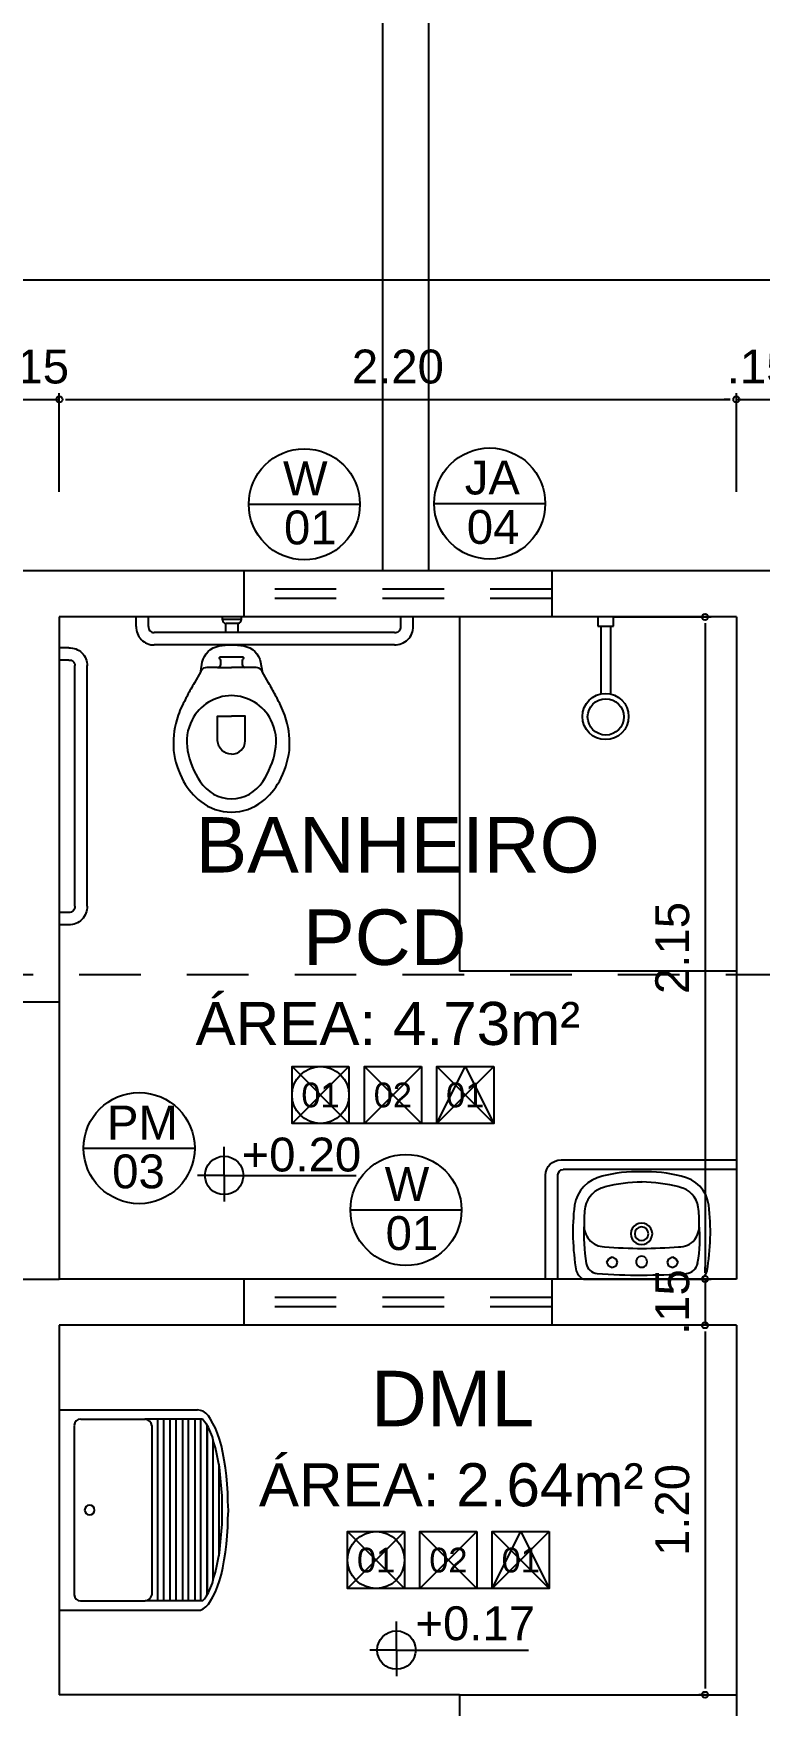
# Model space of a CAD drawing. Header units: millimetres. Extents: x 2125 to 3408, y 1171 to 1686.
# Drawn here: x 2419.72 to 2422.08, y 1445.12 to 1450.55 of the extents above; entities that cross this region are included whole.
import ezdxf
from ezdxf.enums import TextEntityAlignment as Align

# ---------------------------------------------------------------- set-up
doc = ezdxf.new("R2010")
doc.units = ezdxf.units.MM
doc.linetypes.add('CONTORNO_QUADRO_T', pattern=[0.35, 0.2, -0.15])
for name, color, linetype in [('at_Entity', 7, 'Continuous'), ('barras acess', 7, 'Continuous'), ('cotas', 7, 'Continuous'), ('ESQUADRIA', 3, 'Continuous'), ('JANELA2', 1, 'Continuous'), ('Layout_Equipamentos', 7, 'Continuous'), ('linha de corte', 1, 'Continuous'), ('PAREDE', 4, 'Continuous'), ('SAN', 7, 'Continuous'), ('soleira piso', 7, 'Continuous'), ('TEXTO01', 7, 'Continuous'), ('TEXTO02', 3, 'Continuous'), ('TEXTO03', 2, 'Continuous'), ('TEXTO_ESP_FORRO', 62, 'Continuous'), ('TEXTO_ESP_PAREDES', 10, 'Continuous'), ('TEXTO_ESP_PISO', 150, 'Continuous')]:
    doc.layers.add(name, color=color, linetype=linetype)
doc.styles.add('ARIAL', font='sanss___.ttf')
doc.styles.add('ROMANS', font='arial.ttf')
doc.styles.get("Standard").update_dxf_attribs({"font": 'arial.ttf'})
doc.styles.add('TEXTO1', font='swissko.ttf', dxfattribs={"width": 0.6, "height": 0.1})
doc.dimstyles.new('ESCALA75', dxfattribs={"dimtxt": 0.11, "dimasz": 0.02, "dimexe": 0.02, "dimexo": 0.04, "dimgap": 0.05, "dimtad": 1, "dimzin": 4, "dimdsep": 46, "dimtxsty": 'ROMANS', "dimblk1": 'PPC', "dimblk2": 'PPC', "dimsah": 1, "dimcen": 0.02, "dimclrd": 7, "dimclre": 7, "dimclrt": 3, "dimazin": 1, "dimtfac": 1, "dimtix": 1, "dimtmove": 0, "dimatfit": 3, "dimldrblk": 'PPC', "dimfxl": 0, "dimtolj": 1, "dimtzin": 12, "dimarcsym": 0})

# ---------------------------------------------------------------- blocks, each defined once
blk = doc.blocks.new('new block4')
at = {"layer": 'TEXTO01'}
h = blk.add_hatch(dxfattribs=at)
h.set_pattern_fill('ANGLE', color=256)
h.set_pattern_definition([(0, (-2260.456, -913.906), (0, 6.985), [5.08, -1.905]), (90, (-2260.456, -913.906), (-6.985, 4e-16), [5.08, -1.905])])
h.paths.add_polyline_path([(0, 0), (0, -0.0624, 0.414214), (0.0624, 0)])
h.paths.add_polyline_path([(0, 0), (0, 0.0624, 0.414214), (-0.0624, 0)])
for q in [(0, 0.093), (-0.0862, 0), (0.4292, 0), (0, -0.0852)]:
    blk.add_line((0, 0), q, dxfattribs=at)
blk.add_circle((0, 0), 0.0624, dxfattribs=at)
blk = doc.blocks.new('PPC')
at = {"color": 2}
blk.add_circle((0, 0), 0.5, dxfattribs=at)
blk = doc.blocks.new('*D868')
at = {"layer": 'cotas', "color": 7, "lineweight": -2, "transparency": 16777216}
for p, q in [((2419.6379, 1449.3569), (2419.6179, 1449.3569)), ((2419.6579, 1449.0569), (2419.6579, 1449.3769)), ((2419.6579, 1449.3569), (2419.8079, 1449.3569)), ((2419.8079, 1449.0569), (2419.8079, 1449.3769)), ((2419.8279, 1449.3569), (2419.8479, 1449.3569))]:
    blk.add_line(p, q, dxfattribs=at)
at = {"layer": 'DEFPOINTS', "color": 0, "transparency": 16777216}
for p in [(2419.8079, 1449.3569), (2419.6579, 1448.273), (2419.8079, 1448.273)]:
    blk.add_point(p, dxfattribs=at)
at = {"layer": 'cotas', "color": 7, "lineweight": -2, "transparency": 16777216, "xscale": 0.02, "yscale": 0.02, "zscale": 0.02}
blk.add_blockref('PPC', (2419.6579, 1449.3569), dxfattribs=at)
at = {"layer": 'cotas', "color": 7, "lineweight": -2, "transparency": 16777216, "xscale": 0.02, "yscale": 0.02, "zscale": 0.02, "rotation": 180}
blk.add_blockref('PPC', (2419.8079, 1449.3569), dxfattribs=at)
at = {"layer": 'cotas', "color": 3, "transparency": 16777216, "insert": (2419.7329, 1449.4631), "char_height": 0.11, "attachment_point": 5, "style": 'ROMANS'}
blk.add_mtext('\\A1;.15', dxfattribs=at)
blk = doc.blocks.new('*D869')
at = {"layer": 'cotas', "color": 7, "lineweight": -2, "transparency": 16777216}
for p, q in [((2419.8079, 1449.0569), (2419.8079, 1449.3769)), ((2419.8279, 1449.3569), (2421.9879, 1449.3569)), ((2422.0079, 1449.0569), (2422.0079, 1449.3769))]:
    blk.add_line(p, q, dxfattribs=at)
at = {"layer": 'DEFPOINTS', "color": 0, "transparency": 16777216}
for p in [(2422.0079, 1449.3569), (2419.8079, 1448.273), (2422.0079, 1448.273)]:
    blk.add_point(p, dxfattribs=at)
at = {"layer": 'cotas', "color": 7, "lineweight": -2, "transparency": 16777216, "xscale": 0.02, "yscale": 0.02, "zscale": 0.02, "rotation": 180}
blk.add_blockref('PPC', (2419.8079, 1449.3569), dxfattribs=at)
at = {"layer": 'cotas', "color": 7, "lineweight": -2, "transparency": 16777216, "xscale": 0.02, "yscale": 0.02, "zscale": 0.02}
blk.add_blockref('PPC', (2422.0079, 1449.3569), dxfattribs=at)
at = {"layer": 'cotas', "color": 3, "transparency": 16777216, "insert": (2420.9079, 1449.4631), "char_height": 0.11, "attachment_point": 5, "style": 'ROMANS'}
blk.add_mtext('\\A1;2.20', dxfattribs=at)
blk = doc.blocks.new('*D870')
at = {"layer": 'cotas', "color": 7, "lineweight": -2, "transparency": 16777216}
for p, q in [((2421.9879, 1449.3569), (2421.9679, 1449.3569)), ((2422.0079, 1449.0569), (2422.0079, 1449.3769)), ((2422.0079, 1449.3569), (2422.1579, 1449.3569)), ((2422.1579, 1449.0569), (2422.1579, 1449.3769)), ((2422.1779, 1449.3569), (2422.1979, 1449.3569))]:
    blk.add_line(p, q, dxfattribs=at)
at = {"layer": 'DEFPOINTS', "color": 0, "transparency": 16777216}
for p in [(2422.1579, 1449.3569), (2422.0079, 1448.273), (2422.1579, 1448.273)]:
    blk.add_point(p, dxfattribs=at)
at = {"layer": 'cotas', "color": 7, "lineweight": -2, "transparency": 16777216, "xscale": 0.02, "yscale": 0.02, "zscale": 0.02}
blk.add_blockref('PPC', (2422.0079, 1449.3569), dxfattribs=at)
at = {"layer": 'cotas', "color": 7, "lineweight": -2, "transparency": 16777216, "xscale": 0.02, "yscale": 0.02, "zscale": 0.02, "rotation": 180}
blk.add_blockref('PPC', (2422.1579, 1449.3569), dxfattribs=at)
at = {"layer": 'cotas', "color": 3, "transparency": 16777216, "insert": (2422.0829, 1449.4631), "char_height": 0.11, "attachment_point": 5, "style": 'ROMANS'}
blk.add_mtext('\\A1;.15', dxfattribs=at)
blk = doc.blocks.new('*D885')
at = {"layer": 'cotas', "color": 7, "lineweight": -2, "transparency": 16777216}
for p, q in [((2416.6079, 1449.4459), (2416.6079, 1449.7659)), ((2428.0079, 1449.4459), (2428.0079, 1449.7659)), ((2416.6279, 1449.7459), (2427.9879, 1449.7459))]:
    blk.add_line(p, q, dxfattribs=at)
at = {"layer": 'DEFPOINTS', "color": 0, "transparency": 16777216}
for p in [(2428.0079, 1449.7459), (2416.6079, 1448.9008), (2428.0079, 1448.9008)]:
    blk.add_point(p, dxfattribs=at)
at = {"layer": 'cotas', "color": 7, "lineweight": -2, "transparency": 16777216, "xscale": 0.02, "yscale": 0.02, "zscale": 0.02, "rotation": 180}
blk.add_blockref('PPC', (2416.6079, 1449.7459), dxfattribs=at)
at = {"layer": 'cotas', "color": 7, "lineweight": -2, "transparency": 16777216, "xscale": 0.02, "yscale": 0.02, "zscale": 0.02}
blk.add_blockref('PPC', (2428.0079, 1449.7459), dxfattribs=at)
at = {"layer": 'cotas', "color": 3, "transparency": 16777216, "insert": (2422.3079, 1449.8521), "char_height": 0.11, "attachment_point": 5, "style": 'ROMANS'}
blk.add_mtext('\\A1;11.40', dxfattribs=at)
blk = doc.blocks.new('*D934')
at = {"layer": 'DEFPOINTS', "color": 0, "transparency": 16777216}
for p in [(2420.1079, 1448.6506), (2420.1079, 1446.5006), (2421.906, 1446.5006)]:
    blk.add_point(p, dxfattribs=at)
at = {"layer": 'Layout_Equipamentos', "color": 7, "lineweight": -2, "transparency": 16777216}
for p, q in [((2421.606, 1448.6506), (2421.926, 1448.6506)), ((2421.906, 1448.6306), (2421.906, 1446.5206)), ((2421.606, 1446.5006), (2421.926, 1446.5006))]:
    blk.add_line(p, q, dxfattribs=at)
at = {"layer": 'Layout_Equipamentos', "color": 7, "lineweight": -2, "transparency": 16777216, "xscale": 0.02, "yscale": 0.02, "zscale": 0.02}
for p, rotation in [((2421.906, 1448.6506), 90), ((2421.906, 1446.5006), 270)]:
    blk.add_blockref('PPC', p, dxfattribs=dict(at, rotation=rotation))
at = {"layer": 'Layout_Equipamentos', "color": 3, "transparency": 16777216, "insert": (2421.7999, 1447.5756), "char_height": 0.11, "attachment_point": 5, "rotation": 90, "style": 'ROMANS'}
blk.add_mtext('\\A1;2.15', dxfattribs=at)
blk = doc.blocks.new('P-9-S')
at = {"layer": 'SAN'}
for points in [[(0.0994, -0.1428, -0.047116), (0.0993, -0.1423), (0.0948, -0.1131, 0.305161), (0.04, -0.06, 0.049506), (0, -0.056, 0.049506), (-0.04, -0.06, 0.305161), (-0.0948, -0.1131), (-0.0993, -0.1423, -0.047116), (-0.0994, -0.1428)], [(0.045, -0.13, -0.414214), (0.035, -0.12), (0.035, -0.107, -0.226163), (0.0376, -0.1016, 0.733322), (0.035, -0.095), (0, -0.095), (-0.035, -0.095, 0.733322), (-0.0376, -0.1016, -0.226163), (-0.035, -0.107), (-0.035, -0.12, -0.414214), (-0.045, -0.13)], [(0.045, -0.13), (0.0805, -0.13, -0.269143), (0.0978, -0.1401), (0.0994, -0.1428, 0.044891), (0.0997, -0.1433), (0.12, -0.18, -0.036783), (0.132, -0.2, -0.0196), (0.153, -0.24, -0.056836), (0.178, -0.3, -0.089116), (0.188, -0.4, -0.095425), (0.1555, -0.5, -0.091656), (0.1, -0.5655, -0.16072), (0, -0.6, -0.16072), (-0.1, -0.5655, -0.091656), (-0.1555, -0.5, -0.095425), (-0.188, -0.4, -0.089116), (-0.178, -0.3, -0.056836), (-0.153, -0.24, -0.0196), (-0.132, -0.2, -0.036783), (-0.12, -0.18), (-0.0997, -0.1433, 0.044891), (-0.0994, -0.1428), (-0.0978, -0.1401, -0.269143), (-0.0805, -0.13), (-0.045, -0.13)], [(0, -0.412, -0.394755), (-0.045, -0.368), (-0.045, -0.288), (0, -0.288)], [(0, -0.412, 0.394755), (0.045, -0.368), (0.045, -0.288), (0, -0.288)]]:
    blk.add_lwpolyline(points, format="xyb", dxfattribs=at)
for points in [[(-0.045, -0.13), (-0.0001, -0.13)], [(0.045, -0.13), (0.0001, -0.13)]]:
    blk.add_lwpolyline(points, dxfattribs=at)
blk.add_lwpolyline([(-0.128, -0.3, -0.278895), (0, -0.2215, -0.278895), (0.128, -0.3, -0.167831), (0.1425, -0.4, -0.098952), (0.102, -0.5, -0.247323), (0, -0.557, -0.247323), (-0.102, -0.5, -0.098952), (-0.1425, -0.4, -0.167831)], format="xyb", close=True, dxfattribs=at)
at = {"flags": 3}
blk.add_attdef('CODIGO', text='', height=0.024, dxfattribs=at).set_placement((0, 0), align=Align.MIDDLE)
blk = doc.blocks.new('new block5')
at = {"layer": 'barras acess', "color": 0}
for p, q in [((-0.3905, 0.04), (0.3905, 0.04)), ((-0.3905, 0), (0.3905, 0)), ((-0.4517, -0.0201), (-0.4517, -0.0508)), ((-0.4117, -0.0201), (-0.4117, -0.0508)), ((0.4083, -0.0201), (0.4083, -0.0508)), ((0.4483, -0.0201), (0.4483, -0.0508))]:
    blk.add_line(p, q, dxfattribs=at)
for centre, radius, start, end in [((-0.3917, -0.02), 0.06, 88.8662, 180.134), ((-0.3915, -0.0201), 0.0201, 87.1138, 179.9486), ((0.3905, -0.0177), 0.0579, 357.6185, 90.9862), ((0.3904, -0.0181), 0.0181, 353.5362, 89.508)]:
    blk.add_arc(centre, radius, start, end, dxfattribs=at)
blk = doc.blocks.new('new block6')
at = {"layer": 'at_Entity', "color": 0}
for p, q in [((-0.0318, -0.0106), (-0.0318, 0)), ((0.0299, -0.0085), (0.0299, 0)), ((0.0299, -0.0085), (-0.0318, -0.0085)), ((-0.0213, -0.0508), (-0.0213, -0.0212)), ((0.0187, -0.0212), (-0.0213, -0.0212)), ((0.0187, -0.0508), (0.0187, -0.0212))]:
    blk.add_line(p, q, dxfattribs=at)
for centre, radius, start, end in [((-0.0183, -0.0079), 0.0136, 186.9665, 257.5809), ((0.0161, -0.0076), 0.0138, 280.9359, 356.4443)]:
    blk.add_arc(centre, radius, start, end, dxfattribs=at)
blk = doc.blocks.new('new block8')
at = {"layer": 'at_Entity', "color": 0}
for p, q in [((0, 0), (-0.3388, 0)), ((0, 0.04), (-0.3372, 0.04))]:
    blk.add_line(p, q, dxfattribs=at)
at = {"layer": 'at_Entity', "color": 7}
for p, q in [((-0.3872, -0.01), (-0.3872, -0.58)), ((-0.3555, -0.58), (-0.3555, -0.0169))]:
    blk.add_line(p, q, dxfattribs=at)
at = {"layer": 'at_Entity'}
blk.add_arc((-0.3372, -0.01), 0.05, 90, 180, dxfattribs=at)
at = {"layer": 'at_Entity', "color": 7}
blk.add_arc((-0.3383, -0.0172), 0.0172, 91.789, 179.0886, dxfattribs=at)
blk = doc.blocks.new('new block9')
at = {"layer": 'Layout_Equipamentos'}
for p, q in [((-0.0255, 0.3243), (-0.0255, 0.2943)), ((-0.0255, 0.2943), (0.0245, 0.2943)), ((-0.0165, 0.2943), (-0.0165, 0.0743)), ((0.0155, 0.2943), (0.0155, 0.0743)), ((0.0245, 0.2943), (0.0245, 0.3243))]:
    blk.add_line(p, q, dxfattribs=at)
for centre, radius in [((-0.0008, 0.001), 0.075), ((0, 0), 0.059)]:
    blk.add_circle(centre, radius, dxfattribs=at)
blk = doc.blocks.new('new block11')
at = {"layer": 'at_Entity', "color": 0}
for p, q in [((0, 0.3248), (0.4486, 0.3248)), ((0, 0.3248), (0, -0.3248)), ((0.0487, 0.274), (0.0487, -0.2761)), ((0.0698, 0.2952), (0.2793, 0.2952)), ((0.4655, 0.2952), (0.2793, 0.2952)), ((0.3005, 0.274), (0.3005, -0.2761)), ((0.3195, 0.2952), (0.3195, -0.2952)), ((0.3386, 0.2952), (0.3386, -0.2952)), ((0.3597, 0.2952), (0.3597, -0.2952)), ((0.3788, 0.2952), (0.3788, -0.2952)), ((0.3999, 0.2952), (0.3999, -0.2952)), ((0.419, 0.2952), (0.419, -0.2952)), ((0.4401, 0.2952), (0.4401, -0.2952)), ((0.4592, 0.3227), (0.4486, 0.3248)), ((0.4677, 0.3206), (0.4592, 0.3227)), ((0.4592, 0.2952), (0.4592, -0.2952)), ((0.4719, 0.2867), (0.4655, 0.2952)), ((0.4761, 0.3142), (0.4677, 0.3206)), ((0.4782, 0.2783), (0.4719, 0.2867)), ((0.4846, 0.3058), (0.4761, 0.3142)), ((0.4846, 0.2677), (0.4782, 0.2783)), ((0.4804, -0.2747), (0.4804, 0.2747)), ((0.4804, 0.2747), (0.4804, -0.2747)), ((0.4909, 0.2952), (0.4846, 0.3058)), ((0.4994, 0.2804), (0.4909, 0.2952)), ((0.5079, 0.2656), (0.4994, 0.2804)), ((0.4909, 0.2529), (0.4846, 0.2677)), ((0.4973, 0.2381), (0.4909, 0.2529)), ((0.5015, 0.2211), (0.4973, 0.2381)), ((0.4994, 0.2296), (0.4994, -0.2296)), ((0.5079, 0.2021), (0.5015, 0.2211)), ((0.5142, 0.2486), (0.5079, 0.2656)), ((0.5206, 0.2296), (0.5142, 0.2486)), ((0.5269, 0.2084), (0.5206, 0.2296)), ((0.5121, 0.1809), (0.5079, 0.2021)), ((0.5163, 0.1598), (0.5121, 0.1809)), ((0.5311, 0.1852), (0.5269, 0.2084)), ((0.5354, 0.1619), (0.5311, 0.1852)), ((0.5206, 0.1386), (0.5163, 0.1598)), ((0.5184, 0.1492), (0.5184, -0.1492)), ((0.5227, 0.1153), (0.5206, 0.1386)), ((0.5248, 0.092), (0.5227, 0.1153)), ((0.5396, 0.1365), (0.5354, 0.1619)), ((0.5438, 0.1111), (0.5396, 0.1365)), ((0.5459, 0.0836), (0.5438, 0.1111)), ((0.529, 0.0455), (0.5248, 0.092)), ((0.5481, 0.0561), (0.5459, 0.0836)), ((0.5481, 0.0286), (0.5481, 0.0561)), ((0.529, 0.0222), (0.529, 0.0455)), ((0.529, -0.0011), (0.529, 0.0222)), ((0.5502, -0.0011), (0.5481, 0.0286)), ((0.5248, -0.092), (0.529, -0.0455)), ((0.529, -0.0222), (0.529, -0.0011)), ((0.529, -0.0455), (0.529, -0.0222)), ((0.5481, -0.0286), (0.5502, -0.0011)), ((0.5481, -0.0561), (0.5481, -0.0286)), ((0.5227, -0.1153), (0.5248, -0.092)), ((0.5438, -0.1111), (0.5459, -0.0836)), ((0.5459, -0.0836), (0.5481, -0.0561)), ((0.5121, -0.1809), (0.5163, -0.1598)), ((0.5163, -0.1598), (0.5206, -0.1386)), ((0.5206, -0.1386), (0.5227, -0.1153)), ((0.5311, -0.1873), (0.5354, -0.1619)), ((0.5354, -0.1619), (0.5396, -0.1365)), ((0.5396, -0.1365), (0.5438, -0.1111)), ((0.5015, -0.2211), (0.5079, -0.2021)), ((0.5079, -0.2021), (0.5121, -0.1809)), ((0.5206, -0.2296), (0.5269, -0.2084)), ((0.5269, -0.2084), (0.5311, -0.1873)), ((0.4782, -0.2783), (0.4846, -0.2677)), ((0.4846, -0.2677), (0.4909, -0.2529)), ((0.4909, -0.2529), (0.4973, -0.2381)), ((0.4973, -0.2381), (0.5015, -0.2211)), ((0.4994, -0.2825), (0.5079, -0.2656)), ((0.5079, -0.2656), (0.5142, -0.2486)), ((0.5142, -0.2486), (0.5206, -0.2296)), ((0, -0.3248), (0.4486, -0.3248)), ((0.0698, -0.2952), (0.2793, -0.2952)), ((0.4655, -0.2952), (0.2793, -0.2952)), ((0.4486, -0.3248), (0.4592, -0.3248)), ((0.4592, -0.3248), (0.4677, -0.3206)), ((0.4655, -0.2952), (0.4719, -0.2888)), ((0.4677, -0.3206), (0.4761, -0.3142)), ((0.4719, -0.2888), (0.4782, -0.2783)), ((0.4761, -0.3142), (0.4846, -0.3058)), ((0.4846, -0.3058), (0.4909, -0.2952)), ((0.4909, -0.2952), (0.4994, -0.2825))]:
    blk.add_line(p, q, dxfattribs=at)
for centre, radius, start, end in [((0.0688, 0.2751), 0.0201, 90, 180), ((0.2767, 0.2713), 0.0239, 6.5549, 86.2395), ((0.0984, 0), 0.0159, 90, 180), ((0.0984, 0), 0.0159, 360, 90), ((0.0984, 0), 0.0159, 180, 270), ((0.0984, 0), 0.0159, 270, 0), ((0.0688, -0.2751), 0.0201, 180, 270), ((0.2764, -0.2705), 0.0248, 274.4216, 346.7859)]:
    blk.add_arc(centre, radius, start, end, dxfattribs=at)
blk = doc.blocks.new('new block12')
at = {"layer": 'at_Entity', "color": 0}
for p, q in [((-0.1143, 0.055), (-0.1079, 0.0656)), ((-0.1079, 0.0423), (-0.1143, 0.055)), ((-0.1079, 0.0656), (-0.0973, 0.0719)), ((-0.0973, 0.0719), (-0.0846, 0.0656)), ((-0.0846, 0.0656), (-0.0804, 0.055)), ((-0.0804, 0.055), (-0.0846, 0.0423)), ((0.0825, 0.055), (0.0868, 0.0656)), ((0.0868, 0.0423), (0.0825, 0.055)), ((0.0868, 0.0656), (0.0995, 0.0719)), ((0.0995, 0.0719), (0.11, 0.0656)), ((0.11, 0.0656), (0.1164, 0.055)), ((0.1164, 0.055), (0.11, 0.0423)), ((-0.1904, 0), (0, 0)), ((-0.0973, 0.036), (-0.1079, 0.0423)), ((-0.0846, 0.0423), (-0.0973, 0.036)), ((-0.0635, 0), (0.1248, 0)), ((0, 0), (0.1926, 0)), ((0.0995, 0.036), (0.0868, 0.0423)), ((0.11, 0.0423), (0.0995, 0.036))]:
    blk.add_line(p, q, dxfattribs=at)
for centre, radius, start, end in [((-0.1037, 0.2192), 0.1175, 102.514, 169.9443), ((-0.0119, -0.1249), 0.4735, 88.698, 104.4219), ((0.0099, -0.1255), 0.4741, 75.6368, 91.3415), ((0.1075, 0.2249), 0.1107, 7.7196, 79.5925), ((-0.1021, 0.2163), 0.0847, 102.9461, 167.2809), ((0.0138, -0.2613), 0.5766, 91.3524, 103.5038), ((-0.0133, -0.2572), 0.5725, 76.4579, 88.6966), ((0.1052, 0.222), 0.0784, 8.4194, 78.3837), ((0.5296, 0.1532), 0.7539, 173.4134, 189.6929), ((0.1228, 0.188), 0.311, 171.3221, 181.8265), ((-0.1329, 0.1882), 0.3189, 357.9946, 8.1696), ((-0.5309, 0.1535), 0.7531, 350.2791, 6.5765), ((0.4249, 0.1494), 0.6136, 177.3231, 189.2415), ((-0.1166, 0.1739), 0.0716, 176.6025, 219.5997), ((-0.0011, 0.1471), 0.0349, 150.0032, 209.9968), ((-0.0011, 0.1471), 0.0349, 90, 149.9929), ((-0.0011, 0.1471), 0.0222, 90, 180), ((-0.0011, 0.1471), 0.0349, 29.9968, 89.9993), ((-0.0011, 0.1471), 0.0222, 360, 90), ((-0.0011, 0.1471), 0.0349, 330.0032, 29.9968), ((0.1078, 0.1732), 0.0781, 324.6525, 2.8394), ((-0.2623, 0.1317), 0.4504, 349.782, 5.7972), ((-0.1209, 0.1714), 0.0667, 220.3438, 269.4487), ((-0.0011, 0.1471), 0.0349, 209.9968, 269.9993), ((-0.0011, 0.1471), 0.0222, 180, 270), ((-0.0011, 0.1471), 0.0222, 270.0097, 360), ((-0.0011, 0.1471), 0.0349, 270, 329.9929), ((0.1226, 0.1679), 0.0631, 266.7732, 320.7547), ((0.0021, 1.5743), 1.4748, 265.1896, 269.9391), ((-0.0011, 0.0561), 0.018, 150.0128, 209.9872), ((-0.0011, 0.0561), 0.018, 90, 150.0398), ((-0.001, 0.0561), 0.018, 30.0191, 90.0367), ((-0.001, 1.4521), 1.3526, 270.0208, 275.0951), ((-0.0011, 0.0561), 0.018, 330.0128, 29.9872), ((-0.1647, 0.0446), 0.0522, 200.5417, 238.93), ((-0.1427, 0.0567), 0.0385, 188.7558, 265.6127), ((-0.0074, 1.7284), 1.7156, 265.3753, 270.2103), ((-0.0011, 0.0561), 0.018, 210.0191, 270.0367), ((-0.0011, 0.0561), 0.018, 270, 330.0398), ((-0.0011, 1.8918), 1.879, 270, 274.4144), ((0.1414, 0.0585), 0.0402, 273.114, 350.3928), ((0.1736, 0.034), 0.0386, 297.8673, 348.5693)]:
    blk.add_arc(centre, radius, start, end, dxfattribs=at)
blk = doc.blocks.new('Esp_Pis_Par_For_Esc100')
at = {"layer": 'DEFPOINTS'}
for p, q in [((0, 0.37), (0.37, 0)), ((0.37, 0.37), (0, 0)), ((0.47, 0.37), (0.84, 0)), ((0.84, 0.37), (0.47, 0)), ((0.94, 0.37), (1.31, 0)), ((1.31, 0.37), (0.94, 0)), ((0.47, 0), (0.37, 0)), ((0.94, 0), (0.84, 0))]:
    blk.add_line(p, q, dxfattribs=at)
for points in [[(0.37, 0.37), (0.37, 0), (0, 0), (0, 0.37)], [(1.31, 0.37), (1.31, 0), (0.94, 0), (0.94, 0.37)]]:
    blk.add_lwpolyline(points, close=True, dxfattribs=at)
at = {"layer": 'TEXTO_ESP_FORRO'}
blk.add_lwpolyline([(0.94, 0), (1.125, 0.37), (1.31, 0)], close=True, dxfattribs=at)
at = {"layer": 'TEXTO_ESP_PAREDES'}
blk.add_lwpolyline([(0.84, 0.37), (0.84, 0), (0.47, 0), (0.47, 0.37)], close=True, dxfattribs=at)
at = {"layer": 'TEXTO_ESP_PISO'}
blk.add_circle((0.185, 0.185), 0.185, dxfattribs=at)
at = {"layer": 'TEXTO_ESP_FORRO', "color": 3, "linetype": 'ByBlock', "style": 'ARIAL', "text_generation_flag": 6}
blk.add_attdef('FOR', text='', height=0.16, rotation=180, dxfattribs=at).set_placement((1.125, 0.185), align=Align.MIDDLE_CENTER)
at = {"layer": 'TEXTO_ESP_PAREDES', "color": 3, "linetype": 'ByBlock', "ltscale": 0.0001, "style": 'ARIAL', "text_generation_flag": 6}
blk.add_attdef('PAR', text='', height=0.16, rotation=180, dxfattribs=at).set_placement((0.655, 0.185), align=Align.MIDDLE_CENTER)
at = {"layer": 'TEXTO_ESP_PISO', "color": 3, "linetype": 'ByBlock', "style": 'ARIAL', "text_generation_flag": 6}
blk.add_attdef('PIS', text='', height=0.16, rotation=180, dxfattribs=at).set_placement((0.185, 0.185), align=Align.MIDDLE_CENTER)
blk = doc.blocks.new('*D801')
at = {"color": 7, "lineweight": -2, "transparency": 16777216}
for p, q in [((2421.9673, 1446.5006), (2421.886, 1446.5006)), ((2421.906, 1446.5206), (2421.906, 1446.5406)), ((2421.906, 1446.5006), (2421.906, 1446.3506)), ((2421.9673, 1446.3506), (2421.886, 1446.3506)), ((2421.906, 1446.3306), (2421.906, 1446.3106))]:
    blk.add_line(p, q, dxfattribs=at)
at = {"layer": 'DEFPOINTS', "color": 0, "transparency": 16777216}
for p in [(2422.0073, 1446.5006), (2421.906, 1446.3506), (2422.0073, 1446.3506)]:
    blk.add_point(p, dxfattribs=at)
at = {"color": 7, "lineweight": -2, "transparency": 16777216, "xscale": 0.02, "yscale": 0.02, "zscale": 0.02}
for p, rotation in [((2421.906, 1446.5006), 270), ((2421.906, 1446.3506), 90)]:
    blk.add_blockref('PPC', p, dxfattribs=dict(at, rotation=rotation))
at = {"color": 3, "transparency": 16777216, "insert": (2421.7999, 1446.4256), "char_height": 0.11, "attachment_point": 5, "rotation": 90, "style": 'ROMANS'}
blk.add_mtext('\\A1;.15', dxfattribs=at)
blk = doc.blocks.new('*D926')
at = {"color": 7, "lineweight": -2, "transparency": 16777216}
for p, q in [((2421.9673, 1446.3506), (2421.886, 1446.3506)), ((2421.906, 1446.3306), (2421.906, 1445.1706)), ((2421.906, 1445.1506), (2421.886, 1445.1506))]:
    blk.add_line(p, q, dxfattribs=at)
at = {"layer": 'DEFPOINTS', "color": 0, "transparency": 16777216}
for p in [(2422.0073, 1446.3506), (2421.906, 1445.1506), (2421.906, 1445.1506)]:
    blk.add_point(p, dxfattribs=at)
at = {"color": 7, "lineweight": -2, "transparency": 16777216, "xscale": 0.02, "yscale": 0.02, "zscale": 0.02}
for p, rotation in [((2421.906, 1446.3506), 90), ((2421.906, 1445.1506), 270)]:
    blk.add_blockref('PPC', p, dxfattribs=dict(at, rotation=rotation))
at = {"color": 3, "transparency": 16777216, "insert": (2421.7999, 1445.7506), "char_height": 0.11, "attachment_point": 5, "rotation": 90, "style": 'ROMANS'}
blk.add_mtext('\\A1;1.20', dxfattribs=at)

msp = doc.modelspace()

# ---------------------------------------------------------------- linework, layer by layer
at = {"layer": 'ESQUADRIA', "linetype": 'CONTORNO_QUADRO_T'}
for p, q in [((2421.4079, 1448.7406), (2420.4079, 1448.7406)), ((2421.4079, 1448.7106), (2420.4079, 1448.7106)), ((2421.4079, 1446.4406), (2420.4079, 1446.4406)), ((2421.4079, 1446.4106), (2420.4079, 1446.4106))]:
    msp.add_line(p, q, dxfattribs=at)
at = {"layer": 'JANELA2'}
for p, q in [((2420.4079, 1448.8006), (2420.4079, 1448.6506)), ((2421.4079, 1448.8006), (2421.4079, 1448.6506)), ((2420.4079, 1446.5006), (2420.4079, 1446.3506)), ((2421.4079, 1446.5006), (2421.4079, 1446.3506))]:
    msp.add_line(p, q, dxfattribs=at)
at = {"layer": 'linha de corte', "linetype": 'CONTORNO_QUADRO_T'}
msp.add_line((2477.4728, 1447.4882), (2412.8958, 1447.4882), dxfattribs=at)
at = {"layer": 'PAREDE'}
for p, q in [((2421.0079, 1454.6006), (2421.0079, 1448.8006)), ((2420.8579, 1454.4506), (2420.8579, 1448.8006)), ((2421.0079, 1454.4506), (2421.0079, 1448.8006)), ((2419.8079, 1448.6506), (2419.8079, 1447.4006)), ((2422.0079, 1448.6506), (2422.0079, 1446.5006)), ((2419.6579, 1447.4006), (2419.8079, 1447.4006)), ((2419.6579, 1446.5006), (2419.8079, 1446.5006)), ((2419.8079, 1446.3506), (2419.8079, 1445.1506)), ((2422.0079, 1446.3506), (2422.0079, 1445.0006)), ((2421.1079, 1445.1506), (2421.1079, 1445.0006))]:
    msp.add_line(p, q, dxfattribs=at)
at = {"layer": 'PAREDE', "linetype": 'Continuous'}
for p, q in [((2428.0079, 1448.8006), (2416.6079, 1448.8006)), ((2422.0079, 1448.6506), (2419.8079, 1448.6506)), ((2422.0079, 1446.5006), (2419.8079, 1446.5006)), ((2422.0079, 1446.3506), (2419.8079, 1446.3506)), ((2421.1079, 1445.1506), (2419.8079, 1445.1506))]:
    msp.add_line(p, q, dxfattribs=at)
at = {"layer": 'soleira piso'}
for p, q in [((2421.1079, 1448.6506), (2421.1079, 1447.5006)), ((2422.0079, 1447.5006), (2421.1079, 1447.5006)), ((2419.8079, 1447.4006), (2419.8079, 1446.5006)), ((2421.1079, 1445.1506), (2422.0079, 1445.1506))]:
    msp.add_line(p, q, dxfattribs=at)
at = {"layer": 'TEXTO01'}
for p, q in [((2420.4235, 1449.0166), (2420.7843, 1449.0166)), ((2421.0258, 1449.019), (2421.3865, 1449.019)), ((2419.8871, 1446.9257), (2420.2478, 1446.9257)), ((2420.7537, 1446.725), (2421.1145, 1446.725))]:
    msp.add_line(p, q, dxfattribs=at)
for centre in [(2420.6039, 1449.0166), (2421.2062, 1449.019), (2420.0674, 1446.9257), (2420.9341, 1446.725)]:
    msp.add_circle(centre, 0.1804, dxfattribs=at)

# ---------------------------------------------------------------- block references
at = {"layer": 'barras acess', "rotation": 180}
msp.add_blockref('new block5', (2420.5062, 1448.5998), dxfattribs=at)
at = {"layer": 'barras acess', "xscale": -1}
for name, p, rotation in [('new block5', (2419.8587, 1448.1022), 270), ('new block8', (2421.4279, 1446.5006), 90)]:
    msp.add_blockref(name, p, dxfattribs=dict(at, rotation=rotation))
at = {"layer": 'Layout_Equipamentos'}
for name, p in [('new block6', (2420.3703, 1448.6506)), ('new block9', (2421.5834, 1448.3262)), ('new block12', (2421.7008, 1446.5006)), ('new block11', (2419.8079, 1445.7506))]:
    msp.add_blockref(name, p, dxfattribs=at)
at = {"layer": 'Layout_Equipamentos', "xscale": -1}
msp.add_blockref('P-9-S', (2420.3673, 1448.6166), dxfattribs=at)
at = {"layer": 'TEXTO01'}
for p in [(2420.3436, 1446.8371), (2420.9033, 1445.2957)]:
    msp.add_blockref('new block4', p, dxfattribs=at)
at = {"layer": 'TEXTO02', "xscale": 0.5, "yscale": 0.5, "zscale": 0.5}
for p in [(2420.5641, 1447.0058), (2420.7446, 1445.4955)]:
    msp.add_blockref('Esp_Pis_Par_For_Esc100', p, dxfattribs=at).add_auto_attribs({'PIS': '01', 'PAR': '02', 'FOR': '01'})

# ---------------------------------------------------------------- texts
at = {"layer": 'cotas', "ltscale": 0.0001, "char_height": 0.11, "width": 0.503613, "attachment_point": 1, "style": 'TEXTO1'}
for s, insert in [('\\pi0.06832;{\\fSansSerif|b0|i0|c2|p2;\\W1;+0.20}', (2420.3317, 1446.9599)), ('\\pi0.06742;{\\fSansSerif|b0|i0|c2|p2;\\W1;+0.17}', (2420.8974, 1445.4378))]:
    msp.add_mtext(s, dxfattribs=dict(at, insert=insert))
at = {"layer": 'TEXTO01', "ltscale": 0.0001, "attachment_point": 1, "style": 'TEXTO1'}
for s, insert, char_height, width in [('{\\fSansSerif|b0|i0|c2|p2;\\W1;W}', (2420.5347, 1449.156), 0.11, 0.330365), ('{\\fSansSerif|b0|i0|c2|p2;\\W1;JA}', (2421.1251, 1449.1585), 0.11, 0.330365), ('{\\fSansSerif|b0|i0|c2|p2;\\W1;01}', (2420.5379, 1448.9963), 0.11, 0.330365), ('{\\fSansSerif|b0|i0|c2|p2;\\W1;04}', (2421.1318, 1448.9979), 0.11, 0.330365), ('{\\fSansSerif|b0|i0|c2|p2;\\H1.5x;\\W1;\\C2;BANHEIRO\\P     PCD\\P\\H0.77777x;\\C3;ÁREA: 4.73m²}', (2420.2507, 1448.0008), 0.12, 1.345308), ('{\\fSansSerif|b0|i0|c2|p2;\\W1;PM}', (2419.9627, 1447.0637), 0.11, 0.330365), ('{\\fSansSerif|b0|i0|c2|p2;\\W1;03}', (2419.9798, 1446.9052), 0.11, 0.330365), ('{\\fSansSerif|b0|i0|c2|p2;\\W1;W}', (2420.8649, 1446.8645), 0.11, 0.330365), ('{\\fSansSerif|b0|i0|c2|p2;\\W1;01}', (2420.8681, 1446.7048), 0.11, 0.330365)]:
    msp.add_mtext(s, dxfattribs=dict(at, insert=insert, char_height=char_height, width=width))
at = {"layer": 'TEXTO03', "ltscale": 0.0001, "insert": (2420.3947, 1446.2027), "char_height": 0.12, "width": 1.345308, "attachment_point": 1, "style": 'TEXTO1'}
msp.add_mtext('\\pi0.42586;{\\fSansSerif|b0|i0|c2|p2;\\H1.5x;\\W1;\\C2;DML\\P\\pi0.061672;\\H0.77777x;\\C3;ÁREA: 2.64m²}', dxfattribs=at)

# ---------------------------------------------------------------- dimensions: what is measured, and where the dimension line sits
dim = msp.add_linear_dim(base=(2421.906, 1446.3506), p1=(2422.0073, 1446.5006), p2=(2422.0073, 1446.3506), angle=90, dimstyle='ESCALA75')
dim.commit()
dim.dimension.update_dxf_attribs({"geometry": '*D801', "text_midpoint": (2421.7999, 1446.4256)})
dim = msp.add_linear_dim(base=(2421.906, 1445.1506), p1=(2422.0073, 1446.3506), p2=(2421.906, 1445.1506), angle=90, dimstyle='ESCALA75', override={"dimtmove": 1})
dim.commit()
dim.dimension.update_dxf_attribs({"geometry": '*D926', "text_midpoint": (2421.7999, 1445.7506)})
at = {"layer": 'cotas'}
dim = msp.add_linear_dim(base=(2428.0079, 1449.7459), p1=(2416.6079, 1448.9008), p2=(2428.0079, 1448.9008), dimstyle='ESCALA75', dxfattribs=at)
dim.commit()
dim.dimension.update_dxf_attribs({"geometry": '*D885', "text_midpoint": (2422.3079, 1449.8521)})
for base, p1, p2, picture, middle in [((2419.8079, 1449.3569), (2419.6579, 1448.273), (2419.8079, 1448.273), '*D868', (2419.7329, 1449.4631)), ((2422.0079, 1449.3569), (2419.8079, 1448.273), (2422.0079, 1448.273), '*D869', (2420.9079, 1449.4631)), ((2422.1579, 1449.3569), (2422.0079, 1448.273), (2422.1579, 1448.273), '*D870', (2422.0829, 1449.4631))]:
    dim = msp.add_linear_dim(base=base, p1=p1, p2=p2, dimstyle='ESCALA75', override={"dimtmove": 1}, dxfattribs=at)
    dim.commit()
    dim.dimension.update_dxf_attribs({"geometry": picture, "text_midpoint": middle})
at = {"layer": 'Layout_Equipamentos'}
dim = msp.add_linear_dim(base=(2421.906, 1446.5006), p1=(2420.1079, 1448.6506), p2=(2420.1079, 1446.5006), angle=90, dimstyle='ESCALA75', dxfattribs=at)
dim.commit()
dim.dimension.update_dxf_attribs({"geometry": '*D934', "text_midpoint": (2421.7999, 1447.5756)})

doc.saveas('drawing.dxf')
